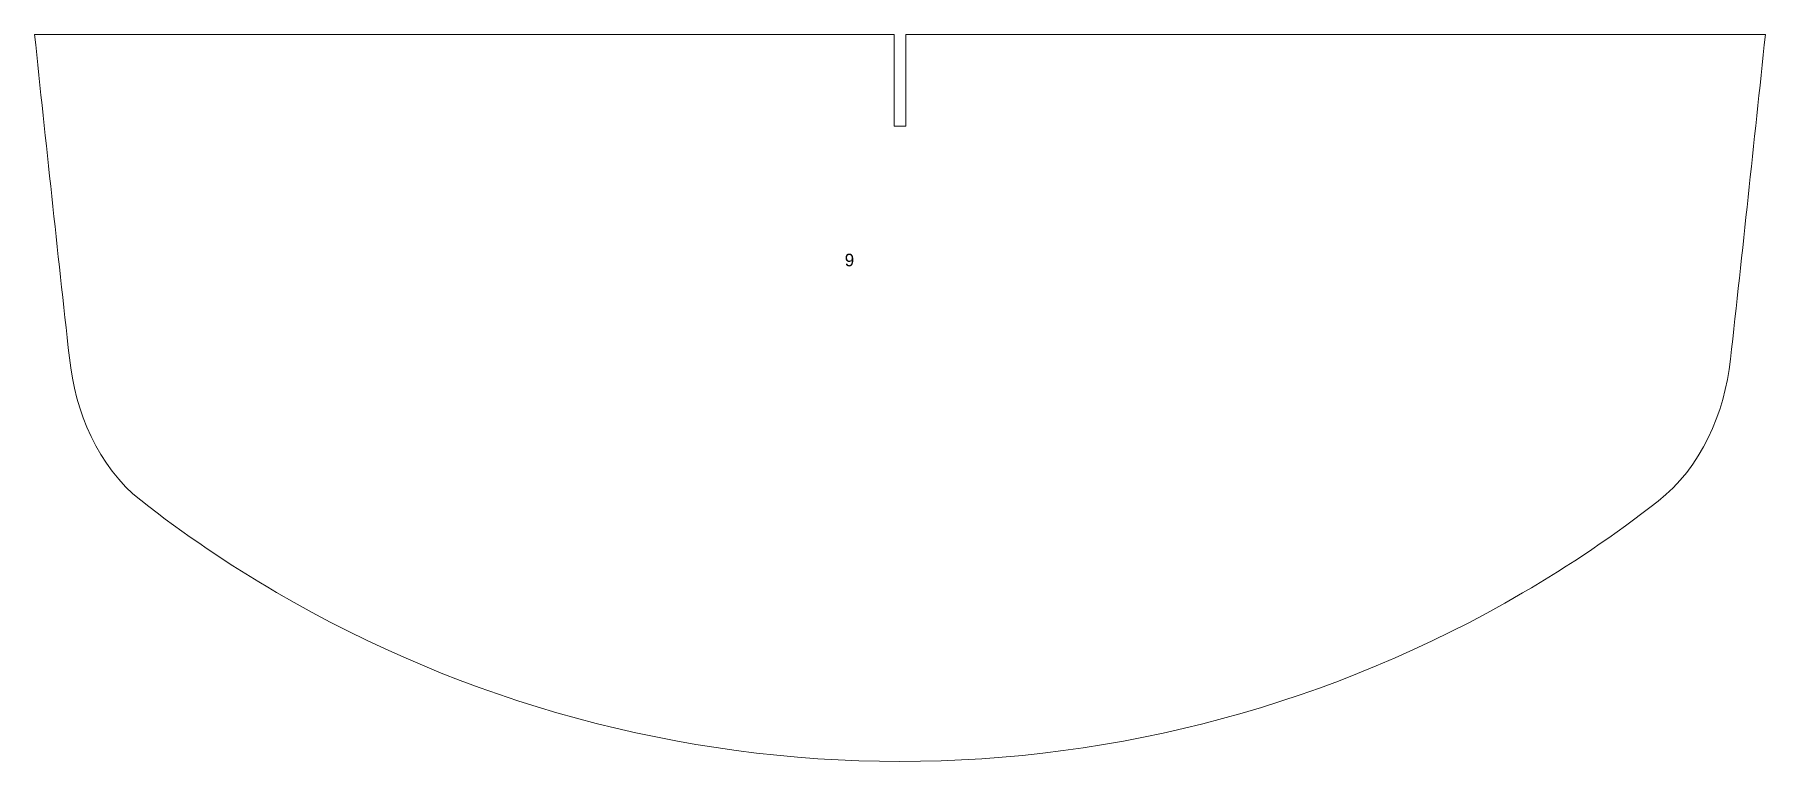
# Model space of a CAD drawing. Header units: inches. Extents: x -9.4 to 9.4, y -7.9 to 0.
import ezdxf

# ---------------------------------------------------------------- set-up
doc = ezdxf.new("R2010")
doc.units = ezdxf.units.IN
doc.header["$MEASUREMENT"] = 0

msp = doc.modelspace()

# ---------------------------------------------------------------- linework, layer by layer
at = {"color": 1, "linetype": 'Continuous', "lineweight": 0}
for p, q in [((-9.443, 0), (-0.062, 0)), ((-0.062, -1), (-0.062, 0)), ((0.062, 0), (9.443, 0)), ((0.062, 0), (0.062, -1)), ((0.062, -1), (-0.062, -1))]:
    msp.add_line(p, q, dxfattribs=at)
for points, knots in [([(0, -7.938), (-2.398, -7.938), (-4.751, -7.295), (-7.316, -5.792), (-7.815, -5.457), (-8.754, -4.716), (-8.999, -4.119), (-9.194, -2.354), (-9.32, -1.177), (-9.443, 0)], [0, 0, 0, 0, 0.5, 0.5, 0.625, 0.625, 0.75, 0.75, 1, 1, 1, 1]), ([(9.443, 0), (9.319, -1.183), (9.193, -2.365), (8.997, -4.137), (8.742, -4.729), (7.802, -5.463), (7.309, -5.797), (4.729, -7.305), (2.391, -7.938), (0, -7.938)], [0, 0, 0, 0, 0.25, 0.25, 0.375, 0.375, 0.5, 0.5, 1, 1, 1, 1])]:
    msp.add_open_spline(points, degree=3, knots=knots, dxfattribs=at)

# ---------------------------------------------------------------- texts
at = {"color": 5, "linetype": 'Continuous', "lineweight": 0, "insert": (-0.603, -2.393), "char_height": 0.138, "attachment_point": 1}
msp.add_mtext_dynamic_manual_height_columns('9', width=1.8706, gutter_width=0.689, heights=[0], dxfattribs=at)

doc.saveas('drawing.dxf')
